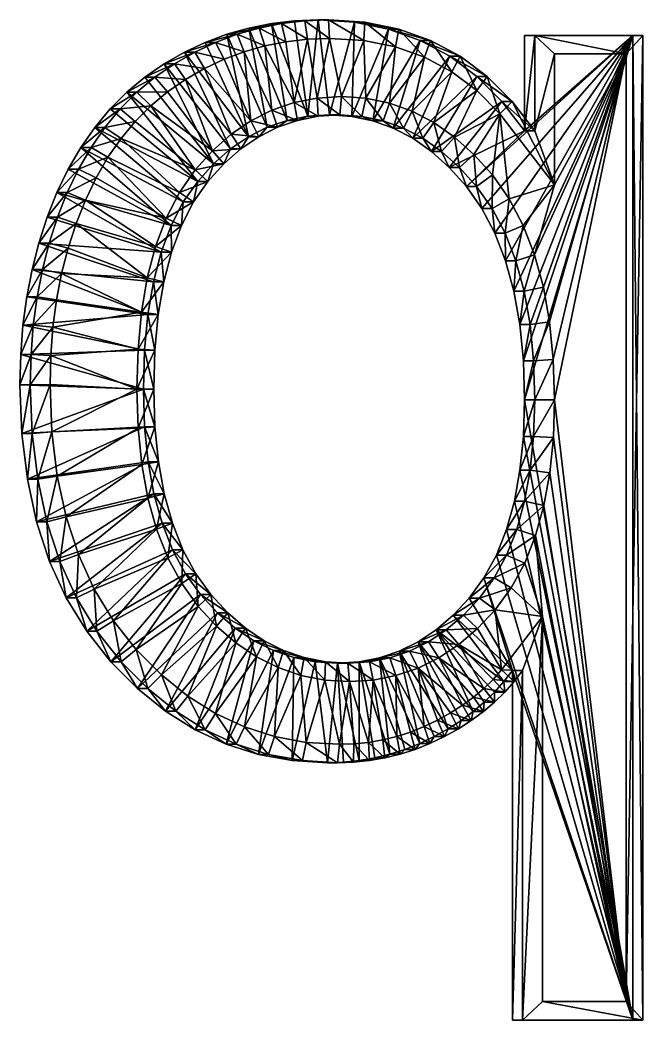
# Model space of a CAD drawing. Header units: metres. Extents: x -136 to 55, y -57 to 41.
# Drawn here: x -88.29 to -79.41, y -37.73 to -23.47 of the extents above; entities that cross this region are included whole.
import ezdxf

# ---------------------------------------------------------------- set-up
doc = ezdxf.new("R2010")
doc.units = ezdxf.units.M
doc.layers.get('0').update_dxf_attribs({"true_color": 0x57e057})

msp = doc.modelspace()

# ---------------------------------------------------------------- meshes
at = {"color": 74, "true_color": 0x58b11a}
mesh = msp.add_polyface(dxfattribs=at)
corners = [(-84.708, -23.522, 0.076), (-85.03, -23.586, 0.106), (-84.562, -23.522, 1.597), (-84.884, -23.586, 1.628), (-85.344, -23.675, 0.137), (-85.197, -23.675, 1.658), (-85.65, -23.79, 0.166), (-85.503, -23.79, 1.688), (-85.948, -23.93, 0.195), (-85.801, -23.93, 1.716), (-85.759, -25.774, 0.177), (-85.532, -25.522, 0.155), (-85.613, -25.774, 1.698), (-85.385, -25.522, 1.676), (-85.29, -25.309, 0.132), (-85.144, -25.309, 1.653), (-85.035, -25.135, 0.107), (-84.889, -25.135, 1.628), (-84.766, -24.999, 0.081), (-84.884, -23.586, 1.628), (-84.562, -23.522, 1.597), (-85.197, -23.675, 1.658), (-85.503, -23.79, 1.688), (-85.801, -23.93, 1.716), (-85.613, -25.774, 1.698), (-85.385, -25.522, 1.676), (-85.144, -25.309, 1.653), (-84.889, -25.135, 1.628), (-84.62, -24.999, 1.603), (-84.802, -23.841, 1.839), (-85.095, -23.925, 1.868), (-85.381, -24.032, 1.895), (-85.66, -24.163, 1.922), (-86.091, -24.096, 1.744), (-85.796, -25.609, 1.935), (-85.547, -25.335, 1.911), (-85.283, -25.101, 1.886), (-85, -24.908, 1.859), (-84.62, -24.999, 1.603), (-84.7, -24.757, 1.83), (-85.932, -24.319, 1.948), (-86.189, -24.496, 1.973), (-86.238, -24.096, 0.223)]
mesh.append_faces([[corners[k] for k in face] for face in [(16, 4, 18), (14, 8, 16), (11, 42, 14)]], dxfattribs={"vtx0": -1, "vtx1": -1, "color": 74})
mesh.append_faces([[corners[k] for k in face] for face in [(39, 29, 30), (37, 30, 31), (37, 31, 32), (36, 32, 40), (35, 40, 41), (18, 4, 1), (16, 6, 4), (16, 8, 6), (14, 42, 8)]], dxfattribs={"vtx0": -1, "vtx2": -1, "color": 74})
mesh.append_faces([[corners[k] for k in face] for face in [(0, 1, 2), (1, 4, 3), (4, 6, 5), (6, 8, 7), (10, 11, 12), (11, 14, 13), (14, 16, 15), (16, 18, 17), (3, 5, 19), (5, 7, 21), (7, 9, 22), (12, 13, 24), (13, 15, 25), (15, 17, 26), (17, 28, 27), (19, 21, 29), (21, 22, 30), (22, 23, 31), (23, 33, 32), (24, 25, 34), (25, 26, 35), (26, 27, 36), (27, 38, 37)]], dxfattribs={"vtx1": -1, "color": 74})
mesh.append_faces([[corners[k] for k in face] for face in [(37, 39, 30), (36, 37, 32), (35, 36, 40)]], dxfattribs={"vtx1": -1, "vtx2": -1, "color": 74})
mesh.append_faces([[corners[k] for k in face] for face in [(1, 3, 2), (4, 5, 3), (6, 7, 5), (8, 9, 7), (11, 13, 12), (14, 15, 13), (16, 17, 15), (3, 19, 20), (5, 21, 19), (7, 22, 21), (9, 23, 22), (13, 25, 24), (15, 26, 25), (17, 27, 26), (21, 30, 29), (22, 31, 30), (23, 32, 31), (25, 35, 34), (26, 36, 35), (27, 37, 36), (38, 39, 37)]], dxfattribs={"vtx2": -1, "color": 74})
mesh = msp.add_polyface(dxfattribs=at)
corners = [(-83.523, -23.504, -0.039), (-84.041, -23.471, 0.011), (-83.376, -23.504, 1.483), (-83.894, -23.471, 1.533), (-84.378, -23.484, 0.044), (-84.232, -23.484, 1.565), (-84.708, -23.522, 0.076), (-84.562, -23.522, 1.597), (-84.766, -24.999, 0.081), (-84.62, -24.999, 1.603), (-84.889, -25.135, 1.628), (-84.484, -24.903, 0.054), (-84.337, -24.903, 1.575), (-84.187, -24.844, 0.025), (-84.041, -24.844, 1.547), (-83.877, -24.825, -0.005), (-83.731, -24.825, 1.517), (-83.563, -24.846, -0.035), (-83.417, -24.846, 1.487), (-83.894, -23.471, 1.533), (-83.376, -23.504, 1.483), (-84.232, -23.484, 1.565), (-84.562, -23.522, 1.597), (-84.884, -23.586, 1.628), (-84.62, -24.999, 1.603), (-84.889, -25.135, 1.628), (-84.337, -24.903, 1.575), (-84.041, -24.844, 1.547), (-83.731, -24.825, 1.517), (-83.877, -23.734, 1.75), (-83.389, -23.764, 1.703), (-84.191, -23.746, 1.781), (-84.501, -23.781, 1.81), (-84.884, -23.586, 1.628), (-84.802, -23.841, 1.839), (-84.7, -24.757, 1.83), (-84.384, -24.649, 1.799), (-84.053, -24.584, 1.767), (-83.709, -24.563, 1.734), (-83.417, -24.846, 1.487), (-85.03, -23.586, 0.106)]
mesh.append_faces([[corners[k] for k in face] for face in [(15, 0, 17), (13, 1, 15), (11, 6, 13), (8, 40, 11)]], dxfattribs={"vtx0": -1, "vtx1": -1, "color": 74})
mesh.append_faces([[corners[k] for k in face] for face in [(38, 30, 29), (37, 29, 31), (36, 31, 32), (36, 32, 34), (15, 1, 0), (13, 4, 1), (13, 6, 4), (11, 40, 6)]], dxfattribs={"vtx0": -1, "vtx2": -1, "color": 74})
mesh.append_faces([[corners[k] for k in face] for face in [(0, 1, 2), (1, 4, 3), (4, 6, 5), (8, 11, 9), (11, 13, 12), (13, 15, 14), (15, 17, 16), (3, 5, 19), (5, 7, 21), (7, 23, 22), (9, 12, 24), (12, 14, 26), (14, 16, 27), (16, 18, 28), (19, 21, 29), (21, 22, 31), (22, 33, 32), (24, 26, 35), (26, 27, 36), (27, 28, 37), (28, 39, 38)]], dxfattribs={"vtx1": -1, "color": 74})
mesh.append_faces([[corners[k] for k in face] for face in [(37, 38, 29), (36, 37, 31), (35, 36, 34)]], dxfattribs={"vtx1": -1, "vtx2": -1, "color": 74})
mesh.append_faces([[corners[k] for k in face] for face in [(1, 3, 2), (4, 5, 3), (6, 7, 5), (8, 9, 10), (11, 12, 9), (13, 14, 12), (15, 16, 14), (17, 18, 16), (3, 19, 20), (5, 21, 19), (7, 22, 21), (9, 24, 25), (12, 26, 24), (14, 27, 26), (16, 28, 27), (19, 29, 30), (21, 31, 29), (22, 32, 31), (33, 34, 32), (26, 36, 35), (27, 37, 36), (28, 38, 37)]], dxfattribs={"vtx2": -1, "color": 74})
mesh = msp.add_polyface(dxfattribs=at)
corners = [(-82.164, -23.988, -0.169), (-82.585, -23.762, -0.129), (-82.018, -23.988, 1.352), (-82.438, -23.762, 1.392), (-83.037, -23.601, -0.085), (-82.891, -23.601, 1.436), (-83.523, -23.504, -0.039), (-83.376, -23.504, 1.483), (-83.563, -24.846, -0.035), (-83.261, -24.908, -0.064), (-83.417, -24.846, 1.487), (-83.115, -24.908, 1.458), (-82.971, -25.012, -0.092), (-82.825, -25.012, 1.43), (-82.693, -25.158, -0.119), (-82.546, -25.158, 1.403), (-82.426, -25.346, -0.144), (-82.28, -25.346, 1.377), (-82.171, -25.574, -0.169), (-82.438, -23.762, 1.392), (-82.018, -23.988, 1.352), (-82.891, -23.601, 1.436), (-83.376, -23.504, 1.483), (-83.894, -23.471, 1.533), (-83.417, -24.846, 1.487), (-83.731, -24.825, 1.517), (-83.115, -24.908, 1.458), (-82.825, -25.012, 1.43), (-82.546, -25.158, 1.403), (-82.28, -25.346, 1.377), (-82.523, -24.002, 1.62), (-82.137, -24.21, 1.583), (-82.939, -23.854, 1.66), (-83.389, -23.764, 1.703), (-83.894, -23.471, 1.533), (-83.361, -24.586, 1.701), (-83.709, -24.563, 1.734), (-83.023, -24.655, 1.668), (-82.699, -24.772, 1.637), (-82.39, -24.934, 1.607), (-82.096, -25.14, 1.579), (-81.776, -24.279, -0.207)]
mesh.append_faces([[corners[k] for k in face] for face in [(14, 41, 16), (12, 0, 14), (9, 1, 12), (8, 4, 9)]], dxfattribs={"vtx0": -1, "vtx1": -1, "color": 74})
mesh.append_faces([[corners[k] for k in face] for face in [(38, 31, 30), (37, 30, 32), (35, 32, 33), (12, 1, 0), (9, 4, 1), (8, 6, 4)]], dxfattribs={"vtx0": -1, "vtx2": -1, "color": 74})
mesh.append_faces([[corners[k] for k in face] for face in [(0, 1, 2), (1, 4, 3), (4, 6, 5), (8, 9, 10), (9, 12, 11), (12, 14, 13), (14, 16, 15), (16, 18, 17), (3, 5, 19), (5, 7, 21), (7, 23, 22), (10, 11, 24), (11, 13, 26), (13, 15, 27), (15, 17, 28), (19, 21, 30), (21, 22, 32), (22, 34, 33), (24, 26, 35), (26, 27, 37), (27, 28, 38), (28, 29, 39)]], dxfattribs={"vtx1": -1, "color": 74})
mesh.append_faces([[corners[k] for k in face] for face in [(38, 39, 31), (37, 38, 30), (35, 37, 32), (36, 35, 33)]], dxfattribs={"vtx1": -1, "vtx2": -1, "color": 74})
mesh.append_faces([[corners[k] for k in face] for face in [(1, 3, 2), (4, 5, 3), (6, 7, 5), (9, 11, 10), (12, 13, 11), (14, 15, 13), (16, 17, 15), (3, 19, 20), (5, 21, 19), (7, 22, 21), (10, 24, 25), (11, 26, 24), (13, 27, 26), (15, 28, 27), (17, 29, 28), (19, 30, 31), (21, 32, 30), (22, 33, 32), (24, 35, 36), (26, 37, 35), (27, 38, 37), (28, 39, 38), (29, 40, 39)]], dxfattribs={"vtx2": -1, "color": 74})
mesh = msp.add_polyface(dxfattribs=at)
corners = [(-79.555, -37.73, -0.421), (-79.555, -23.69, -0.421), (-79.409, -37.73, 1.101), (-81.831, -33.332, -0.201), (-81.672, -33.197, -0.217), (-81.685, -33.332, 1.32), (-81.526, -33.197, 1.305), (-81.526, -33.055, -0.231), (-81.379, -33.055, 1.291), (-81.393, -32.905, -0.244), (-81.246, -32.905, 1.278), (-81.272, -32.748, -0.255), (-81.126, -32.748, 1.266), (-79.409, -23.69, 1.101), (-79.409, -37.73, 1.101), (-81.685, -33.332, 1.32), (-81.526, -33.197, 1.305), (-81.379, -33.055, 1.291), (-81.246, -32.905, 1.278), (-81.126, -32.748, 1.266), (-79.409, -23.69, 1.101), (-79.649, -37.468, 1.343), (-81.857, -33.458, 1.337), (-81.983, -33.241, 1.568), (-82.155, -33.351, 1.585), (-81.825, -33.125, 1.553), (-81.679, -33.002, 1.539), (-81.547, -32.873, 1.526), (-81.426, -32.738, 1.514), (-82.738, -32.471, 1.421), (-83.018, -32.566, 1.448), (-82.617, -32.714, 1.629), (-82.931, -32.82, 1.659), (-83.311, -32.623, 1.477), (-80.737, -29.928, 1.448), (-80.821, -30.393, 1.456), (-80.941, -30.822, 1.468), (-82.035, -32.377, 1.573), (-82.318, -32.566, 1.6), (-82.339, -33.454, 1.602), (-83.257, -32.884, 1.691), (-82.921, -33.687, 1.658), (-82.724, -33.624, 1.639), (-82.531, -33.546, 1.621), (-81.243, -30.334, -0.258), (-81.163, -29.891, -0.266), (-81.355, -30.738, -0.247), (-81.5, -31.102, -0.233), (-82.884, -32.471, -0.1), (-82.593, -33.787, -0.128), (-83.165, -32.566, -0.073), (-82.387, -33.687, -0.148), (-82.189, -33.577, -0.167), (-82.616, -32.339, -0.126), (-82.004, -33.458, -0.185), (-82.36, -32.168, -0.151)]
mesh.append_faces([[corners[k] for k in face] for face in [(39, 31, 43), (48, 49, 50), (53, 52, 48), (55, 3, 53)]], dxfattribs={"vtx0": -1, "vtx1": -1, "color": 74})
mesh.append_faces([[corners[k] for k in face] for face in [(21, 34, 35), (21, 35, 36), (26, 37, 38), (23, 38, 31), (32, 42, 43), (0, 44, 45), (0, 46, 44), (0, 47, 46), (48, 51, 49), (48, 52, 51), (53, 54, 52), (53, 3, 54), (55, 4, 3), (55, 7, 4), (55, 9, 7)]], dxfattribs={"vtx0": -1, "vtx2": -1, "color": 74})
mesh.append_faces([[corners[k] for k in face] for face in [(0, 1, 2), (3, 4, 5), (4, 7, 6), (7, 9, 8), (9, 11, 10), (2, 13, 14), (5, 6, 15), (6, 8, 16), (8, 10, 17), (10, 12, 18), (14, 20, 21), (22, 15, 23), (15, 16, 25), (16, 17, 26), (17, 18, 27), (18, 19, 28), (29, 30, 31), (30, 33, 32)]], dxfattribs={"vtx1": -1, "color": 74})
mesh.append_faces([[corners[k] for k in face] for face in [(27, 28, 37), (26, 27, 37), (25, 26, 38), (23, 25, 38), (24, 23, 31), (39, 24, 31), (32, 40, 41), (31, 32, 43)]], dxfattribs={"vtx1": -1, "vtx2": -1, "color": 74})
mesh.append_faces([[corners[k] for k in face] for face in [(4, 6, 5), (7, 8, 6), (9, 10, 8), (11, 12, 10), (6, 16, 15), (8, 17, 16), (10, 18, 17), (12, 19, 18), (22, 23, 24), (15, 25, 23), (16, 26, 25), (17, 27, 26), (18, 28, 27), (30, 32, 31)]], dxfattribs={"vtx2": -1, "color": 74})
mesh = msp.add_polyface(dxfattribs=at)
corners = [(-79.555, -23.69, -0.421), (-81.098, -23.69, -0.272), (-79.409, -23.69, 1.101), (-80.952, -23.69, 1.249), (-81.098, -25.054, -0.272), (-80.952, -25.054, 1.249), (-81.421, -24.634, -0.241), (-81.275, -24.634, 1.28), (-81.776, -24.279, -0.207), (-81.63, -24.279, 1.315), (-82.164, -23.988, -0.169), (-82.018, -23.988, 1.352), (-82.171, -25.574, -0.169), (-82.025, -25.574, 1.353), (-82.28, -25.346, 1.377), (-81.928, -25.845, -0.192), (-79.409, -23.69, 1.101), (-80.952, -23.69, 1.249), (-80.952, -25.054, 1.249), (-81.275, -24.634, 1.28), (-81.63, -24.279, 1.315), (-82.018, -23.988, 1.352), (-82.438, -23.762, 1.392), (-82.28, -25.346, 1.377), (-82.025, -25.574, 1.353), (-81.782, -25.845, 1.329), (-79.649, -23.952, 1.343), (-80.67, -23.952, 1.442), (-80.67, -25.822, 1.442), (-81.45, -24.808, 1.517), (-81.78, -24.478, 1.548), (-82.137, -24.21, 1.583), (-82.438, -23.762, 1.392), (-82.096, -25.14, 1.579), (-81.82, -25.389, 1.552), (-81.782, -25.845, 1.329), (-81.557, -25.681, 1.527), (-80.954, -26.821, 1.469), (-81.318, -26.019, 1.504), (-82.39, -24.934, 1.607), (-81.708, -26.157, -0.213), (-81.522, -26.51, -0.231), (-82.426, -25.346, -0.144), (-82.693, -25.158, -0.119)]
mesh.append_faces([[corners[k] for k in face] for face in [(0, 4, 1)]], dxfattribs={"vtx0": -1, "color": 74})
mesh.append_faces([[corners[k] for k in face] for face in [(40, 0, 41), (15, 0, 40), (12, 4, 15), (42, 6, 12)]], dxfattribs={"vtx0": -1, "vtx1": -1, "color": 74})
mesh.append_faces([[corners[k] for k in face] for face in [(37, 26, 28), (15, 4, 0)]], dxfattribs={"vtx0": -1, "vtx1": -1, "vtx2": -1, "color": 74})
mesh.append_faces([[corners[k] for k in face] for face in [(38, 28, 29), (33, 29, 30), (39, 30, 31), (12, 6, 4), (42, 8, 6), (43, 10, 8)]], dxfattribs={"vtx0": -1, "vtx2": -1, "color": 74})
mesh.append_faces([[corners[k] for k in face] for face in [(0, 1, 2), (1, 4, 3), (4, 6, 5), (6, 8, 7), (8, 10, 9), (12, 15, 13), (2, 3, 16), (3, 5, 17), (5, 7, 18), (7, 9, 19), (9, 11, 20), (11, 22, 21), (14, 13, 23), (13, 25, 24), (16, 17, 26), (17, 18, 27), (18, 19, 28), (19, 20, 29), (20, 21, 30), (21, 32, 31), (23, 24, 33), (24, 35, 34)]], dxfattribs={"vtx1": -1, "color": 74})
mesh.append_faces([[corners[k] for k in face] for face in [(36, 38, 29), (34, 36, 29), (33, 34, 29), (39, 33, 30)]], dxfattribs={"vtx1": -1, "vtx2": -1, "color": 74})
mesh.append_faces([[corners[k] for k in face] for face in [(1, 3, 2), (4, 5, 3), (6, 7, 5), (8, 9, 7), (10, 11, 9), (12, 13, 14), (3, 17, 16), (5, 18, 17), (7, 19, 18), (9, 20, 19), (11, 21, 20), (13, 24, 23), (17, 27, 26), (18, 28, 27), (19, 29, 28), (20, 30, 29), (21, 31, 30), (24, 34, 33), (35, 36, 34), (26, 27, 28)]], dxfattribs={"vtx2": -1, "color": 74})
mesh = msp.add_polyface(dxfattribs=at)
corners = [(-81.098, -28.886, -0.272), (-81.115, -29.408, -0.271), (-80.952, -28.886, 1.249), (-80.968, -29.408, 1.251), (-81.163, -29.891, -0.266), (-81.016, -29.891, 1.256), (-81.243, -30.334, -0.258), (-81.097, -30.334, 1.263), (-81.355, -30.738, -0.247), (-81.209, -30.738, 1.274), (-81.5, -31.102, -0.233), (-81.354, -31.102, 1.288), (-81.677, -31.427, -0.216), (-81.53, -31.427, 1.305), (-81.886, -31.713, -0.196), (-81.739, -31.713, 1.325), (-80.952, -28.886, 1.249), (-80.968, -29.408, 1.251), (-81.016, -29.891, 1.256), (-81.097, -30.334, 1.263), (-81.209, -30.738, 1.274), (-81.354, -31.102, 1.288), (-81.53, -31.427, 1.305), (-81.739, -31.713, 1.325), (-81.126, -32.748, 1.266), (-80.844, -31.975, 1.458), (-81.426, -32.738, 1.514), (-80.67, -28.886, 1.442), (-80.687, -29.426, 1.443), (-80.737, -29.928, 1.448), (-80.821, -30.393, 1.456), (-80.941, -30.822, 1.468), (-81.096, -31.214, 1.483), (-81.289, -31.568, 1.501), (-81.517, -31.881, 1.523), (-81.97, -31.959, 1.347), (-81.769, -32.149, 1.547), (-79.649, -37.468, 1.343), (-79.649, -23.952, 1.343), (-82.035, -32.377, 1.573), (-79.555, -23.69, -0.421), (-79.555, -37.73, -0.421), (-81.272, -32.748, -0.255), (-81.393, -32.905, -0.244), (-82.117, -31.959, -0.174)]
mesh.append_faces([[corners[k] for k in face] for face in [(27, 37, 38), (37, 27, 28), (37, 28, 29), (25, 31, 32), (25, 32, 33), (25, 33, 34), (26, 34, 36), (26, 36, 39), (0, 40, 41), (41, 1, 0), (41, 4, 1), (42, 14, 12)]], dxfattribs={"vtx0": -1, "vtx2": -1, "color": 74})
mesh.append_faces([[corners[k] for k in face] for face in [(0, 1, 2), (1, 4, 3), (4, 6, 5), (6, 8, 7), (8, 10, 9), (10, 12, 11), (12, 14, 13), (2, 3, 16), (3, 5, 17), (5, 7, 18), (7, 9, 19), (9, 11, 20), (11, 13, 21), (13, 15, 22), (16, 17, 27), (17, 18, 28), (18, 19, 29), (19, 20, 30), (20, 21, 31), (21, 22, 32), (22, 23, 33), (23, 35, 34)]], dxfattribs={"vtx1": -1, "color": 74})
mesh.append_faces([[corners[k] for k in face] for face in [(26, 25, 34), (42, 43, 44)]], dxfattribs={"vtx1": -1, "vtx2": -1, "color": 74})
mesh.append_faces([[corners[k] for k in face] for face in [(1, 3, 2), (4, 5, 3), (6, 7, 5), (8, 9, 7), (10, 11, 9), (12, 13, 11), (14, 15, 13), (3, 17, 16), (5, 18, 17), (7, 19, 18), (9, 20, 19), (11, 21, 20), (13, 22, 21), (15, 23, 22), (24, 25, 26), (17, 28, 27), (18, 29, 28), (19, 30, 29), (20, 31, 30), (21, 32, 31), (22, 33, 32), (23, 34, 33), (35, 36, 34)]], dxfattribs={"vtx2": -1, "color": 74})
mesh = msp.add_polyface(dxfattribs=at)
corners = [(-79.555, -23.69, -0.421), (-79.409, -23.69, 1.101), (-79.409, -37.73, 1.101), (-81.928, -25.845, -0.192), (-81.782, -25.845, 1.329), (-82.025, -25.574, 1.353), (-81.708, -26.157, -0.213), (-81.562, -26.157, 1.308), (-81.522, -26.51, -0.231), (-81.375, -26.51, 1.29), (-81.369, -26.903, -0.246), (-81.223, -26.903, 1.275), (-81.251, -27.338, -0.257), (-81.104, -27.338, 1.264), (-81.166, -27.813, -0.266), (-81.02, -27.813, 1.256), (-81.115, -28.329, -0.27), (-80.969, -28.329, 1.251), (-81.098, -28.886, -0.272), (-80.952, -28.886, 1.249), (-79.409, -23.69, 1.101), (-79.409, -37.73, 1.101), (-81.782, -25.845, 1.329), (-82.025, -25.574, 1.353), (-81.562, -26.157, 1.308), (-81.375, -26.51, 1.29), (-81.223, -26.903, 1.275), (-81.104, -27.338, 1.264), (-81.02, -27.813, 1.256), (-80.969, -28.329, 1.251), (-80.952, -28.886, 1.249), (-79.649, -23.952, 1.343), (-79.649, -37.468, 1.343), (-81.557, -25.681, 1.527), (-81.318, -26.019, 1.504), (-81.117, -26.4, 1.485), (-80.954, -26.821, 1.469), (-80.829, -27.28, 1.457), (-80.74, -27.777, 1.448), (-80.688, -28.312, 1.443), (-80.67, -28.886, 1.442), (-80.67, -25.822, 1.442)]
mesh.append_faces([[corners[k] for k in face] for face in [(16, 0, 18), (14, 0, 16), (12, 0, 14), (10, 0, 12), (8, 0, 10)]], dxfattribs={"vtx0": -1, "vtx1": -1, "color": 74})
mesh.append_faces([[corners[k] for k in face] for face in [(3, 6, 4), (6, 8, 7), (8, 10, 9), (10, 12, 11), (12, 14, 13), (14, 16, 15), (16, 18, 17), (4, 7, 22), (7, 9, 24), (9, 11, 25), (11, 13, 26), (13, 15, 27), (15, 17, 28), (17, 19, 29), (22, 24, 33), (24, 25, 34), (25, 26, 35), (26, 27, 36), (27, 28, 37), (28, 29, 38), (29, 30, 39)]], dxfattribs={"vtx1": -1, "color": 74})
mesh.append_faces([[corners[k] for k in face] for face in [(39, 40, 31), (38, 39, 31), (37, 38, 31), (36, 37, 31), (35, 36, 41), (34, 35, 41)]], dxfattribs={"vtx1": -1, "vtx2": -1, "color": 74})
mesh.append_faces([[corners[k] for k in face] for face in [(0, 1, 2), (3, 4, 5), (6, 7, 4), (8, 9, 7), (10, 11, 9), (12, 13, 11), (14, 15, 13), (16, 17, 15), (18, 19, 17), (1, 20, 21), (4, 22, 23), (7, 24, 22), (9, 25, 24), (11, 26, 25), (13, 27, 26), (15, 28, 27), (17, 29, 28), (19, 30, 29), (20, 31, 32), (24, 34, 33), (25, 35, 34), (26, 36, 35), (27, 37, 36), (28, 38, 37), (29, 39, 38), (30, 40, 39)]], dxfattribs={"vtx2": -1, "color": 74})
mesh = msp.add_polyface(dxfattribs=at)
corners = [(-85.948, -23.93, 0.195), (-86.238, -24.096, 0.223), (-85.801, -23.93, 1.716), (-86.091, -24.096, 1.744), (-86.514, -24.287, 0.249), (-86.368, -24.287, 1.771), (-86.771, -24.501, 0.274), (-86.625, -24.501, 1.796), (-87.009, -24.74, 0.297), (-86.863, -24.74, 1.818), (-87.227, -25.002, 0.318), (-87.081, -25.002, 1.84), (-87.426, -25.288, 0.337), (-87.28, -25.288, 1.859), (-87.606, -25.599, 0.355), (-87.459, -25.599, 1.876), (-87.766, -25.933, 0.37), (-85.801, -23.93, 1.716), (-86.091, -24.096, 1.744), (-86.368, -24.287, 1.771), (-86.625, -24.501, 1.796), (-86.863, -24.74, 1.818), (-87.081, -25.002, 1.84), (-87.28, -25.288, 1.859), (-87.459, -25.599, 1.876), (-87.619, -25.933, 1.891), (-85.932, -24.319, 1.948), (-85.66, -24.163, 1.922), (-86.189, -24.496, 1.973), (-86.428, -24.695, 1.996), (-86.649, -24.917, 2.017), (-86.852, -25.161, 2.037), (-87.039, -25.429, 2.055), (-87.208, -25.721, 2.071), (-87.619, -25.933, 1.891), (-85.547, -25.335, 1.911), (-85.796, -25.609, 1.935), (-86.02, -25.93, 1.957), (-85.532, -25.522, 0.155), (-85.759, -25.774, 0.177), (-85.964, -26.066, 0.196), (-86.138, -26.402, 0.213)]
mesh.append_faces([[corners[k] for k in face] for face in [(39, 6, 38), (40, 10, 39)]], dxfattribs={"vtx0": -1, "vtx1": -1, "color": 74})
mesh.append_faces([[corners[k] for k in face] for face in [(35, 28, 29), (36, 29, 30), (36, 30, 31), (37, 31, 32), (38, 4, 1), (38, 6, 4), (39, 8, 6), (39, 10, 8), (40, 12, 10), (41, 14, 12)]], dxfattribs={"vtx0": -1, "vtx2": -1, "color": 74})
mesh.append_faces([[corners[k] for k in face] for face in [(0, 1, 2), (1, 4, 3), (4, 6, 5), (6, 8, 7), (8, 10, 9), (10, 12, 11), (12, 14, 13), (14, 16, 15), (2, 3, 17), (3, 5, 18), (5, 7, 19), (7, 9, 20), (9, 11, 21), (11, 13, 22), (13, 15, 23), (15, 25, 24), (18, 19, 26), (19, 20, 28), (20, 21, 29), (21, 22, 30), (22, 23, 31), (23, 24, 32), (24, 34, 33)]], dxfattribs={"vtx1": -1, "color": 74})
mesh.append_faces([[corners[k] for k in face] for face in [(36, 35, 29), (37, 36, 31)]], dxfattribs={"vtx1": -1, "vtx2": -1, "color": 74})
mesh.append_faces([[corners[k] for k in face] for face in [(1, 3, 2), (4, 5, 3), (6, 7, 5), (8, 9, 7), (10, 11, 9), (12, 13, 11), (14, 15, 13), (3, 18, 17), (5, 19, 18), (7, 20, 19), (9, 21, 20), (11, 22, 21), (13, 23, 22), (15, 24, 23), (18, 26, 27), (19, 28, 26), (20, 29, 28), (21, 30, 29), (22, 31, 30), (23, 32, 31), (24, 33, 32)]], dxfattribs={"vtx2": -1, "color": 74})
mesh = msp.add_polyface(dxfattribs=at)
corners = [(-87.766, -25.933, 0.37), (-87.619, -25.933, 1.891), (-87.459, -25.599, 1.876), (-87.906, -26.285, 0.383), (-87.759, -26.285, 1.905), (-88.024, -26.651, 0.395), (-87.877, -26.651, 1.916), (-88.121, -27.029, 0.404), (-87.974, -27.029, 1.926), (-86.28, -26.782, 0.227), (-86.133, -26.782, 1.748), (-86.244, -27.205, 1.759), (-86.138, -26.402, 0.213), (-85.991, -26.402, 1.735), (-85.964, -26.066, 0.196), (-85.818, -26.066, 1.718), (-85.759, -25.774, 0.177), (-85.613, -25.774, 1.698), (-87.619, -25.933, 1.891), (-87.459, -25.599, 1.876), (-87.759, -26.285, 1.905), (-87.877, -26.651, 1.916), (-87.974, -27.029, 1.926), (-86.244, -27.205, 1.759), (-86.133, -26.782, 1.748), (-85.991, -26.402, 1.735), (-85.818, -26.066, 1.718), (-85.613, -25.774, 1.698), (-87.36, -26.038, 2.086), (-87.208, -25.721, 2.071), (-87.493, -26.374, 2.099), (-87.606, -26.724, 2.109), (-87.699, -27.087, 2.118), (-86.478, -27.149, 2.001), (-86.361, -26.702, 1.99), (-86.209, -26.296, 1.975), (-86.02, -25.93, 1.957), (-85.796, -25.609, 1.935), (-87.039, -25.429, 2.055), (-87.426, -25.288, 0.337), (-87.606, -25.599, 0.355), (-86.39, -27.205, 0.237)]
mesh.append_faces([[corners[k] for k in face] for face in [(12, 39, 14), (9, 0, 12), (41, 5, 9)]], dxfattribs={"vtx0": -1, "vtx1": -1, "color": 74})
mesh.append_faces([[corners[k] for k in face] for face in [(35, 38, 29), (35, 29, 28), (34, 28, 30), (33, 30, 31), (33, 31, 32), (12, 0, 40), (9, 3, 0), (9, 5, 3), (41, 7, 5)]], dxfattribs={"vtx0": -1, "vtx2": -1, "color": 74})
mesh.append_faces([[corners[k] for k in face] for face in [(0, 3, 1), (3, 5, 4), (5, 7, 6), (9, 12, 10), (12, 14, 13), (14, 16, 15), (1, 4, 18), (4, 6, 20), (6, 8, 21), (11, 10, 23), (10, 13, 24), (13, 15, 25), (15, 17, 26), (18, 20, 28), (20, 21, 30), (21, 22, 31), (23, 24, 33), (24, 25, 34), (25, 26, 35), (26, 27, 36)]], dxfattribs={"vtx1": -1, "color": 74})
mesh.append_faces([[corners[k] for k in face] for face in [(35, 36, 38), (34, 35, 28), (33, 34, 30)]], dxfattribs={"vtx1": -1, "vtx2": -1, "color": 74})
mesh.append_faces([[corners[k] for k in face] for face in [(0, 1, 2), (3, 4, 1), (5, 6, 4), (7, 8, 6), (9, 10, 11), (12, 13, 10), (14, 15, 13), (16, 17, 15), (1, 18, 19), (4, 20, 18), (6, 21, 20), (8, 22, 21), (10, 24, 23), (13, 25, 24), (15, 26, 25), (17, 27, 26), (18, 28, 29), (20, 30, 28), (21, 31, 30), (22, 32, 31), (24, 34, 33), (25, 35, 34), (26, 36, 35), (27, 37, 36)]], dxfattribs={"vtx2": -1, "color": 74})
mesh = msp.add_polyface(dxfattribs=at)
corners = [(-88.121, -27.029, 0.404), (-88.196, -27.42, 0.411), (-87.974, -27.029, 1.926), (-88.049, -27.42, 1.933), (-88.25, -27.824, 0.417), (-88.103, -27.824, 1.938), (-88.282, -28.241, 0.42), (-88.135, -28.241, 1.941), (-88.293, -28.671, 0.421), (-88.146, -28.671, 1.942), (-86.516, -28.181, 0.25), (-86.469, -27.671, 0.245), (-86.37, -28.181, 1.771), (-86.323, -27.671, 1.766), (-86.39, -27.205, 0.237), (-86.244, -27.205, 1.759), (-86.28, -26.782, 0.227), (-86.532, -28.734, 0.251), (-86.386, -28.734, 1.773), (-87.974, -27.029, 1.926), (-88.049, -27.42, 1.933), (-88.103, -27.824, 1.938), (-88.135, -28.241, 1.941), (-88.146, -28.671, 1.942), (-86.37, -28.181, 1.771), (-86.323, -27.671, 1.766), (-86.244, -27.205, 1.759), (-86.386, -28.734, 1.773), (-87.699, -27.087, 2.118), (-87.771, -27.463, 2.125), (-87.823, -27.852, 2.13), (-87.854, -28.255, 2.133), (-87.864, -28.669, 2.134), (-88.12, -29.366, 1.94), (-86.609, -28.165, 2.013), (-86.56, -27.637, 2.009), (-86.478, -27.149, 2.001), (-86.626, -28.734, 2.015)]
mesh.append_faces([[corners[k] for k in face] for face in [(11, 0, 14), (10, 4, 11), (17, 6, 10)]], dxfattribs={"vtx0": -1, "vtx1": -1, "color": 74})
mesh.append_faces([[corners[k] for k in face] for face in [(35, 28, 29), (35, 29, 30), (34, 30, 31), (37, 31, 32), (11, 1, 0), (11, 4, 1), (10, 6, 4), (17, 8, 6)]], dxfattribs={"vtx0": -1, "vtx2": -1, "color": 74})
mesh.append_faces([[corners[k] for k in face] for face in [(0, 1, 2), (1, 4, 3), (4, 6, 5), (6, 8, 7), (10, 11, 12), (11, 14, 13), (14, 16, 15), (17, 10, 18), (2, 3, 19), (3, 5, 20), (5, 7, 21), (7, 9, 22), (12, 13, 24), (13, 15, 25), (18, 12, 27), (19, 20, 28), (20, 21, 29), (21, 22, 30), (22, 23, 31), (23, 33, 32), (24, 25, 34), (25, 26, 35), (27, 24, 37)]], dxfattribs={"vtx1": -1, "color": 74})
mesh.append_faces([[corners[k] for k in face] for face in [(35, 36, 28), (34, 35, 30), (37, 34, 31)]], dxfattribs={"vtx1": -1, "vtx2": -1, "color": 74})
mesh.append_faces([[corners[k] for k in face] for face in [(1, 3, 2), (4, 5, 3), (6, 7, 5), (8, 9, 7), (11, 13, 12), (14, 15, 13), (10, 12, 18), (3, 20, 19), (5, 21, 20), (7, 22, 21), (9, 23, 22), (13, 25, 24), (15, 26, 25), (12, 24, 27), (20, 29, 28), (21, 30, 29), (22, 31, 30), (23, 32, 31), (25, 35, 34), (26, 36, 35), (24, 34, 37)]], dxfattribs={"vtx2": -1, "color": 74})
mesh = msp.add_polyface(dxfattribs=at)
corners = [(-88.293, -28.671, 0.421), (-88.266, -29.366, 0.418), (-88.146, -28.671, 1.942), (-88.12, -29.366, 1.94), (-88.187, -30.018, 0.41), (-88.04, -30.018, 1.932), (-88.055, -30.625, 0.398), (-87.908, -30.625, 1.919), (-86.266, -30.648, 0.225), (-86.119, -30.648, 1.747), (-85.97, -31.027, 1.733), (-86.382, -30.229, 0.237), (-86.236, -30.229, 1.758), (-86.466, -29.771, 0.245), (-86.319, -29.771, 1.766), (-86.516, -29.272, 0.25), (-86.369, -29.272, 1.771), (-86.532, -28.734, 0.251), (-86.386, -28.734, 1.773), (-88.146, -28.671, 1.942), (-88.12, -29.366, 1.94), (-88.04, -30.018, 1.932), (-87.908, -30.625, 1.919), (-86.119, -30.648, 1.747), (-85.97, -31.027, 1.733), (-86.236, -30.229, 1.758), (-86.319, -29.771, 1.766), (-86.369, -29.272, 1.771), (-86.386, -28.734, 1.773), (-87.839, -29.345, 2.132), (-87.864, -28.669, 2.134), (-87.762, -29.974, 2.124), (-87.635, -30.556, 2.112), (-86.346, -30.732, 1.988), (-86.469, -30.288, 2), (-86.557, -29.807, 2.008), (-86.609, -29.289, 2.013), (-86.626, -28.734, 2.015), (-87.459, -31.094, 2.095), (-87.87, -31.19, 0.38)]
mesh.append_faces([[corners[k] for k in face] for face in [(15, 1, 17), (13, 4, 15), (11, 6, 13), (8, 39, 11)]], dxfattribs={"vtx0": -1, "vtx1": -1, "color": 74})
mesh.append_faces([[corners[k] for k in face] for face in [(37, 30, 29), (36, 29, 31), (35, 31, 32), (34, 32, 38), (17, 1, 0), (15, 4, 1), (13, 6, 4), (11, 39, 6)]], dxfattribs={"vtx0": -1, "vtx2": -1, "color": 74})
mesh.append_faces([[corners[k] for k in face] for face in [(0, 1, 2), (1, 4, 3), (4, 6, 5), (8, 11, 9), (11, 13, 12), (13, 15, 14), (15, 17, 16), (2, 3, 19), (3, 5, 20), (5, 7, 21), (9, 12, 23), (12, 14, 25), (14, 16, 26), (16, 18, 27), (20, 21, 29), (21, 22, 31), (23, 25, 33), (25, 26, 34), (26, 27, 35), (27, 28, 36)]], dxfattribs={"vtx1": -1, "color": 74})
mesh.append_faces([[corners[k] for k in face] for face in [(36, 37, 29), (35, 36, 31), (34, 35, 32), (33, 34, 38)]], dxfattribs={"vtx1": -1, "vtx2": -1, "color": 74})
mesh.append_faces([[corners[k] for k in face] for face in [(1, 3, 2), (4, 5, 3), (6, 7, 5), (8, 9, 10), (11, 12, 9), (13, 14, 12), (15, 16, 14), (17, 18, 16), (3, 20, 19), (5, 21, 20), (7, 22, 21), (9, 23, 24), (12, 25, 23), (14, 26, 25), (16, 27, 26), (18, 28, 27), (20, 29, 30), (21, 31, 29), (22, 32, 31), (25, 34, 33), (26, 35, 34), (27, 36, 35), (28, 37, 36)]], dxfattribs={"vtx2": -1, "color": 74})
mesh = msp.add_polyface(dxfattribs=at)
corners = [(-88.055, -30.625, 0.398), (-87.87, -31.19, 0.38), (-87.908, -30.625, 1.919), (-87.723, -31.19, 1.901), (-87.632, -31.71, 0.357), (-87.486, -31.71, 1.878), (-87.341, -32.187, 0.329), (-87.195, -32.187, 1.85), (-86.998, -32.621, 0.296), (-86.851, -32.621, 1.817), (-85.717, -31.665, 0.173), (-85.933, -31.366, 0.193), (-85.57, -31.665, 1.694), (-85.786, -31.366, 1.715), (-86.116, -31.027, 0.211), (-85.97, -31.027, 1.733), (-86.266, -30.648, 0.225), (-87.908, -30.625, 1.919), (-87.723, -31.19, 1.901), (-87.486, -31.71, 1.878), (-87.195, -32.187, 1.85), (-86.851, -32.621, 1.817), (-85.57, -31.665, 1.694), (-85.786, -31.366, 1.715), (-85.97, -31.027, 1.733), (-86.119, -30.648, 1.747), (-87.635, -30.556, 2.112), (-87.459, -31.094, 2.095), (-87.234, -31.587, 2.074), (-86.96, -32.037, 2.047), (-86.635, -32.446, 2.016), (-85.751, -31.832, 1.931), (-85.491, -32.113, 1.906), (-85.987, -31.506, 1.954), (-86.185, -31.138, 1.973), (-86.119, -30.648, 1.747), (-86.346, -30.732, 1.988), (-86.276, -32.808, 1.981), (-86.618, -33.003, 0.259), (-85.477, -31.924, 0.15), (-85.224, -32.144, 0.125), (-86.217, -33.326, 0.221)]
mesh.append_faces([[corners[k] for k in face] for face in [(14, 4, 16), (11, 6, 14), (10, 8, 11), (39, 38, 10), (40, 41, 39)]], dxfattribs={"vtx0": -1, "vtx1": -1, "color": 74})
mesh.append_faces([[corners[k] for k in face] for face in [(36, 27, 28), (34, 28, 29), (33, 29, 30), (31, 30, 37), (16, 4, 1), (14, 6, 4), (11, 8, 6), (10, 38, 8)]], dxfattribs={"vtx0": -1, "vtx2": -1, "color": 74})
mesh.append_faces([[corners[k] for k in face] for face in [(0, 1, 2), (1, 4, 3), (4, 6, 5), (6, 8, 7), (10, 11, 12), (11, 14, 13), (14, 16, 15), (2, 3, 17), (3, 5, 18), (5, 7, 19), (7, 9, 20), (12, 13, 22), (13, 15, 23), (15, 25, 24), (17, 18, 26), (18, 19, 27), (19, 20, 28), (20, 21, 29), (22, 23, 31), (23, 24, 33), (24, 35, 34)]], dxfattribs={"vtx1": -1, "color": 74})
mesh.append_faces([[corners[k] for k in face] for face in [(34, 36, 28), (33, 34, 29), (31, 33, 30), (32, 31, 37)]], dxfattribs={"vtx1": -1, "vtx2": -1, "color": 74})
mesh.append_faces([[corners[k] for k in face] for face in [(1, 3, 2), (4, 5, 3), (6, 7, 5), (8, 9, 7), (11, 13, 12), (14, 15, 13), (3, 18, 17), (5, 19, 18), (7, 20, 19), (9, 21, 20), (13, 23, 22), (15, 24, 23), (18, 27, 26), (19, 28, 27), (20, 29, 28), (21, 30, 29), (22, 31, 32), (23, 33, 31), (24, 34, 33), (35, 36, 34)]], dxfattribs={"vtx2": -1, "color": 74})
mesh = msp.add_polyface(dxfattribs=at)
corners = [(-83.017, -33.939, -0.087), (-82.871, -33.939, 1.434), (-83.088, -33.993, 1.455), (-82.804, -33.871, -0.108), (-82.657, -33.871, 1.414), (-82.593, -33.787, -0.128), (-82.447, -33.787, 1.393), (-82.387, -33.687, -0.148), (-82.24, -33.687, 1.373), (-82.189, -33.577, -0.167), (-82.042, -33.577, 1.354), (-82.004, -33.458, -0.185), (-81.857, -33.458, 1.337), (-81.831, -33.332, -0.201), (-81.685, -33.332, 1.32), (-81.272, -32.748, -0.255), (-81.272, -37.73, -0.255), (-81.126, -32.748, 1.266), (-81.126, -37.73, 1.266), (-79.555, -37.73, -0.421), (-79.409, -37.73, 1.101), (-83.088, -33.993, 1.455), (-82.871, -33.939, 1.434), (-82.657, -33.871, 1.414), (-82.447, -33.787, 1.393), (-82.24, -33.687, 1.373), (-82.042, -33.577, 1.354), (-81.857, -33.458, 1.337), (-81.685, -33.332, 1.32), (-81.126, -32.748, 1.266), (-81.126, -37.73, 1.266), (-79.409, -37.73, 1.101), (-83.121, -33.736, 1.678), (-82.921, -33.687, 1.658), (-82.724, -33.624, 1.639), (-82.531, -33.546, 1.621), (-82.339, -33.454, 1.602), (-82.155, -33.351, 1.585), (-80.844, -31.975, 1.458), (-80.844, -37.468, 1.458), (-79.649, -37.468, 1.343), (-80.941, -30.822, 1.468), (-82.931, -32.82, 1.659), (-81.677, -31.427, -0.216), (-81.5, -31.102, -0.233), (-83.165, -32.566, -0.073)]
mesh.append_faces([[corners[k] for k in face] for face in [(15, 19, 16)]], dxfattribs={"vtx0": -1, "color": 74})
mesh.append_faces([[corners[k] for k in face] for face in [(38, 40, 41), (15, 43, 19)]], dxfattribs={"vtx0": -1, "vtx1": -1, "vtx2": -1, "color": 74})
mesh.append_faces([[corners[k] for k in face] for face in [(42, 33, 34), (19, 43, 44), (45, 3, 0), (45, 5, 3)]], dxfattribs={"vtx0": -1, "vtx2": -1, "color": 74})
mesh.append_faces([[corners[k] for k in face] for face in [(0, 3, 1), (3, 5, 4), (5, 7, 6), (7, 9, 8), (9, 11, 10), (11, 13, 12), (15, 16, 17), (16, 19, 18), (2, 1, 21), (1, 4, 22), (4, 6, 23), (6, 8, 24), (8, 10, 25), (10, 12, 26), (12, 14, 27), (17, 18, 29), (18, 20, 30), (21, 22, 32), (22, 23, 33), (23, 24, 34), (24, 25, 35), (25, 26, 36), (26, 27, 37), (29, 30, 38), (30, 31, 39)]], dxfattribs={"vtx1": -1, "color": 74})
mesh.append_faces([[corners[k] for k in face] for face in [(0, 1, 2), (3, 4, 1), (5, 6, 4), (7, 8, 6), (9, 10, 8), (11, 12, 10), (13, 14, 12), (16, 18, 17), (19, 20, 18), (1, 22, 21), (4, 23, 22), (6, 24, 23), (8, 25, 24), (10, 26, 25), (12, 27, 26), (14, 28, 27), (18, 30, 29), (20, 31, 30), (22, 33, 32), (23, 34, 33), (24, 35, 34), (25, 36, 35), (26, 37, 36), (30, 39, 38), (31, 40, 39), (38, 39, 40)]], dxfattribs={"vtx2": -1, "color": 74})
mesh = msp.add_polyface(dxfattribs=at)
corners = [(-81.886, -31.713, -0.196), (-82.117, -31.959, -0.174), (-81.739, -31.713, 1.325), (-81.97, -31.959, 1.347), (-82.36, -32.168, -0.151), (-82.214, -32.168, 1.371), (-82.616, -32.339, -0.126), (-82.469, -32.339, 1.395), (-82.884, -32.471, -0.1), (-82.738, -32.471, 1.421), (-83.165, -32.566, -0.073), (-83.018, -32.566, 1.448), (-84.387, -32.562, 0.045), (-84.241, -32.562, 1.566), (-83.935, -32.622, 1.537), (-84.679, -32.463, 0.073), (-84.533, -32.463, 1.594), (-84.958, -32.323, 0.1), (-84.812, -32.323, 1.621), (-85.224, -32.144, 0.125), (-85.078, -32.144, 1.647), (-85.477, -31.924, 0.15), (-85.331, -31.924, 1.671), (-85.717, -31.665, 0.173), (-85.57, -31.665, 1.694), (-81.739, -31.713, 1.325), (-81.97, -31.959, 1.347), (-82.214, -32.168, 1.371), (-82.469, -32.339, 1.395), (-82.738, -32.471, 1.421), (-83.018, -32.566, 1.448), (-84.241, -32.562, 1.566), (-83.935, -32.622, 1.537), (-84.533, -32.463, 1.594), (-84.812, -32.323, 1.621), (-85.078, -32.144, 1.647), (-85.331, -31.924, 1.671), (-85.57, -31.665, 1.694), (-81.769, -32.149, 1.547), (-82.035, -32.377, 1.573), (-82.318, -32.566, 1.6), (-82.617, -32.714, 1.629), (-84.612, -32.705, 1.821), (-84.922, -32.55, 1.851), (-85.215, -32.352, 1.879), (-85.491, -32.113, 1.906), (-85.898, -33.113, 1.945), (-81.272, -32.748, -0.255), (-81.393, -32.905, -0.244)]
mesh.append_faces([[corners[k] for k in face] for face in [(1, 48, 4)]], dxfattribs={"vtx0": -1, "vtx1": -1, "color": 74})
mesh.append_faces([[corners[k] for k in face] for face in [(47, 1, 0)]], dxfattribs={"vtx0": -1, "vtx2": -1, "color": 74})
mesh.append_faces([[corners[k] for k in face] for face in [(0, 1, 2), (1, 4, 3), (4, 6, 5), (6, 8, 7), (8, 10, 9), (12, 15, 13), (15, 17, 16), (17, 19, 18), (19, 21, 20), (21, 23, 22), (2, 3, 25), (3, 5, 26), (5, 7, 27), (7, 9, 28), (9, 11, 29), (13, 16, 31), (16, 18, 33), (18, 20, 34), (20, 22, 35), (22, 24, 36), (26, 27, 38), (27, 28, 39), (28, 29, 40), (33, 34, 42), (34, 35, 43), (35, 36, 44), (36, 37, 45)]], dxfattribs={"vtx1": -1, "color": 74})
mesh.append_faces([[corners[k] for k in face] for face in [(44, 45, 46)]], dxfattribs={"vtx1": -1, "vtx2": -1, "color": 74})
mesh.append_faces([[corners[k] for k in face] for face in [(1, 3, 2), (4, 5, 3), (6, 7, 5), (8, 9, 7), (10, 11, 9), (12, 13, 14), (15, 16, 13), (17, 18, 16), (19, 20, 18), (21, 22, 20), (23, 24, 22), (3, 26, 25), (5, 27, 26), (7, 28, 27), (9, 29, 28), (11, 30, 29), (13, 31, 32), (16, 33, 31), (18, 34, 33), (20, 35, 34), (22, 36, 35), (24, 37, 36), (27, 39, 38), (28, 40, 39), (29, 41, 40), (34, 43, 42), (35, 44, 43), (36, 45, 44)]], dxfattribs={"vtx2": -1, "color": 74})
mesh = msp.add_polyface(dxfattribs=at)
corners = [(-86.998, -32.621, 0.296), (-86.618, -33.003, 0.259), (-86.851, -32.621, 1.817), (-86.471, -33.003, 1.781), (-86.217, -33.326, 0.221), (-86.071, -33.326, 1.742), (-85.796, -33.591, 0.18), (-85.65, -33.591, 1.702), (-85.355, -33.797, 0.138), (-85.209, -33.797, 1.659), (-84.894, -33.944, 0.093), (-84.747, -33.944, 1.615), (-84.412, -34.032, 0.047), (-84.265, -34.032, 1.568), (-83.91, -34.061, -0.001), (-86.851, -32.621, 1.817), (-86.471, -33.003, 1.781), (-86.071, -33.326, 1.742), (-85.65, -33.591, 1.702), (-85.209, -33.797, 1.659), (-84.747, -33.944, 1.615), (-84.265, -34.032, 1.568), (-86.635, -32.446, 2.016), (-86.276, -32.808, 1.981), (-85.898, -33.113, 1.945), (-85.504, -33.36, 1.907), (-85.093, -33.552, 1.867), (-84.663, -33.689, 1.826), (-84.213, -33.771, 1.783), (-84.241, -32.562, 1.566), (-84.287, -32.816, 1.79), (-83.947, -32.883, 1.757), (-84.533, -32.463, 1.594), (-84.612, -32.705, 1.821), (-85.491, -32.113, 1.906), (-85.215, -32.352, 1.879), (-84.922, -32.55, 1.851), (-85.477, -31.924, 0.15), (-85.224, -32.144, 0.125), (-84.958, -32.323, 0.1), (-84.679, -32.463, 0.073), (-84.387, -32.562, 0.045), (-84.082, -32.622, 0.015)]
mesh.append_faces([[corners[k] for k in face] for face in [(39, 6, 38), (40, 8, 39), (41, 10, 40), (42, 12, 41)]], dxfattribs={"vtx0": -1, "vtx1": -1, "color": 74})
mesh.append_faces([[corners[k] for k in face] for face in [(34, 23, 24), (35, 24, 25), (36, 25, 26), (33, 26, 27), (30, 27, 28), (37, 4, 1), (38, 6, 4), (39, 8, 6), (40, 10, 8), (41, 12, 10)]], dxfattribs={"vtx0": -1, "vtx2": -1, "color": 74})
mesh.append_faces([[corners[k] for k in face] for face in [(0, 1, 2), (1, 4, 3), (4, 6, 5), (6, 8, 7), (8, 10, 9), (10, 12, 11), (12, 14, 13), (2, 3, 15), (3, 5, 16), (5, 7, 17), (7, 9, 18), (9, 11, 19), (11, 13, 20), (15, 16, 22), (16, 17, 23), (17, 18, 24), (18, 19, 25), (19, 20, 26), (20, 21, 27), (29, 32, 30)]], dxfattribs={"vtx1": -1, "color": 74})
mesh.append_faces([[corners[k] for k in face] for face in [(36, 35, 25), (33, 36, 26), (30, 33, 27), (31, 30, 28)]], dxfattribs={"vtx1": -1, "vtx2": -1, "color": 74})
mesh.append_faces([[corners[k] for k in face] for face in [(1, 3, 2), (4, 5, 3), (6, 7, 5), (8, 9, 7), (10, 11, 9), (12, 13, 11), (3, 16, 15), (5, 17, 16), (7, 18, 17), (9, 19, 18), (11, 20, 19), (13, 21, 20), (16, 23, 22), (17, 24, 23), (18, 25, 24), (19, 26, 25), (20, 27, 26), (21, 28, 27), (29, 30, 31), (32, 33, 30)]], dxfattribs={"vtx2": -1, "color": 74})
mesh = msp.add_polyface(dxfattribs=at)
corners = [(-83.91, -34.061, -0.001), (-83.763, -34.061, 1.52), (-84.265, -34.032, 1.568), (-83.681, -34.054, -0.023), (-83.535, -34.054, 1.498), (-83.456, -34.031, -0.045), (-83.31, -34.031, 1.476), (-83.235, -33.993, -0.066), (-83.088, -33.993, 1.455), (-83.017, -33.939, -0.087), (-83.165, -32.566, -0.073), (-83.458, -32.623, -0.045), (-83.018, -32.566, 1.448), (-83.311, -32.623, 1.477), (-83.763, -32.642, -0.015), (-83.617, -32.642, 1.506), (-84.082, -32.622, 0.015), (-83.935, -32.622, 1.537), (-84.387, -32.562, 0.045), (-84.265, -34.032, 1.568), (-83.763, -34.061, 1.52), (-83.535, -34.054, 1.498), (-83.31, -34.031, 1.476), (-83.088, -33.993, 1.455), (-83.018, -32.566, 1.448), (-83.311, -32.623, 1.477), (-83.617, -32.642, 1.506), (-83.935, -32.622, 1.537), (-84.241, -32.562, 1.566), (-84.213, -33.771, 1.783), (-83.739, -33.799, 1.737), (-83.531, -33.792, 1.717), (-83.324, -33.771, 1.697), (-83.121, -33.736, 1.678), (-83.257, -32.884, 1.691), (-82.931, -32.82, 1.659), (-83.596, -32.905, 1.723), (-83.947, -32.883, 1.757), (-84.241, -32.562, 1.566), (-82.921, -33.687, 1.658), (-84.412, -34.032, 0.047)]
mesh.append_faces([[corners[k] for k in face] for face in [(14, 0, 16), (11, 5, 14), (10, 9, 11)]], dxfattribs={"vtx0": -1, "vtx1": -1, "color": 74})
mesh.append_faces([[corners[k] for k in face] for face in [(37, 29, 30), (36, 30, 31), (36, 31, 32), (34, 32, 33), (34, 33, 39), (16, 0, 40), (14, 3, 0), (14, 5, 3), (11, 7, 5), (11, 9, 7)]], dxfattribs={"vtx0": -1, "vtx2": -1, "color": 74})
mesh.append_faces([[corners[k] for k in face] for face in [(0, 3, 1), (3, 5, 4), (5, 7, 6), (7, 9, 8), (10, 11, 12), (11, 14, 13), (14, 16, 15), (16, 18, 17), (2, 1, 19), (1, 4, 20), (4, 6, 21), (6, 8, 22), (12, 13, 24), (13, 15, 25), (15, 17, 26), (17, 28, 27), (19, 20, 29), (20, 21, 30), (21, 22, 31), (22, 23, 32), (25, 26, 34), (26, 27, 36), (27, 38, 37)]], dxfattribs={"vtx1": -1, "color": 74})
mesh.append_faces([[corners[k] for k in face] for face in [(36, 37, 30), (34, 36, 32)]], dxfattribs={"vtx1": -1, "vtx2": -1, "color": 74})
mesh.append_faces([[corners[k] for k in face] for face in [(0, 1, 2), (3, 4, 1), (5, 6, 4), (7, 8, 6), (11, 13, 12), (14, 15, 13), (16, 17, 15), (1, 20, 19), (4, 21, 20), (6, 22, 21), (8, 23, 22), (13, 25, 24), (15, 26, 25), (17, 27, 26), (20, 30, 29), (21, 31, 30), (22, 32, 31), (23, 33, 32), (25, 34, 35), (26, 36, 34), (27, 37, 36)]], dxfattribs={"vtx2": -1, "color": 74})

doc.saveas('drawing.dxf')
